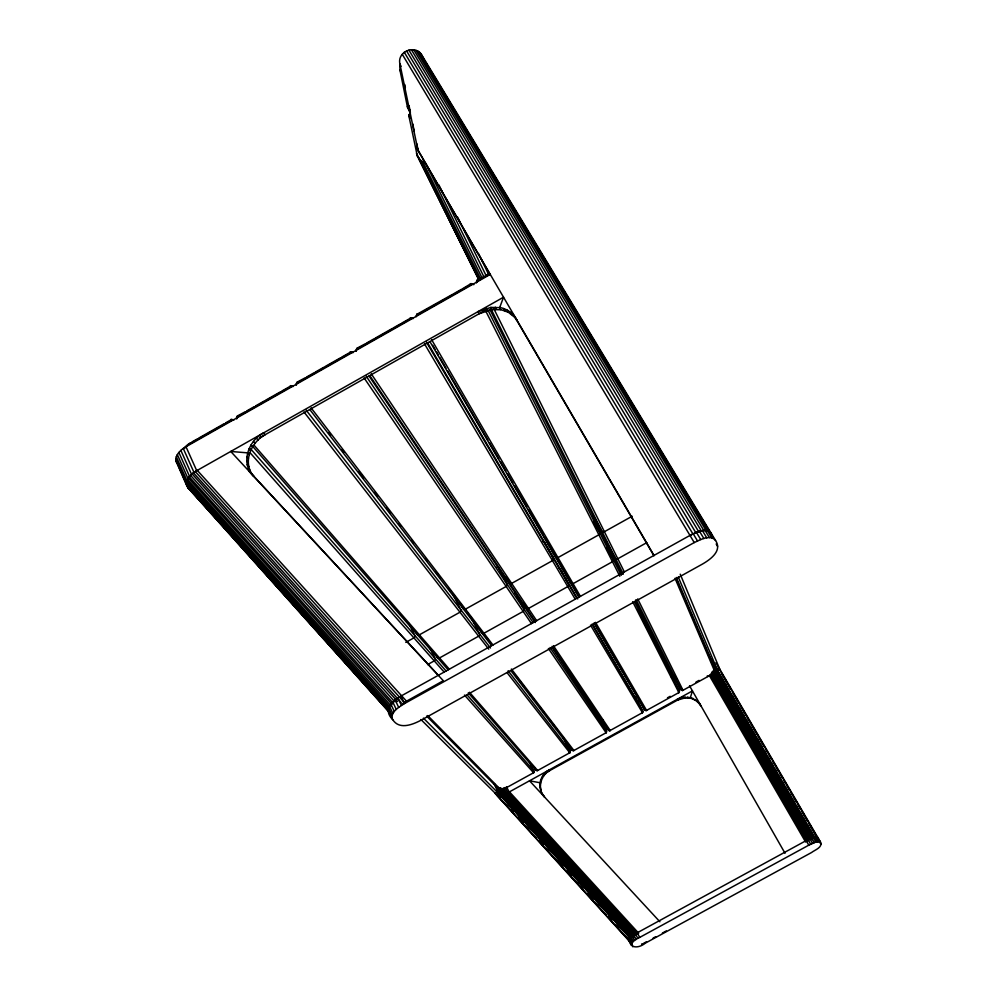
<?xml version="1.0" encoding="UTF-8"?>
<svg xmlns="http://www.w3.org/2000/svg" width="997" height="997" viewBox="0 0 997 997"><rect width="100%" height="100%" fill="white"/><g stroke="black" fill="none" stroke-linecap="round" stroke-linejoin="round"><path stroke-width="1.5" d="M251.618 473.513C243.256 459.804 251.954 441.808 265.115 434.742L263.557 432.897C248.303 440.574 239.99 463.717 253.911 476.479L250.023 471.755M249.225 454.657L247.617 452.862L230.731 451.454L443.316 680.727L406.502 701.178L197.281 470.372C191.574 473.438 183.336 481.065 188.146 487.919L389.964 713.079M478.859 279.933L417.282 155.893L408.807 115.527L410.29 112.611M539.801 784.813C540.087 778.657 543.801 772.912 549.173 769.946L549.721 770.594C540.362 775.367 537.047 789.2 544.536 797.027L541.209 792.241L539.801 784.813L540.362 785.449M630.44 942.177L628.621 940.208L629.169 938.838L637.27 932.768L806.149 840.608L813.278 837.505L817.839 837.53M653.982 555.416L417.98 150.373L399.897 63.895C397.142 52.131 413.655 44.691 421.008 53.788L715.534 540.436C722.601 550.88 710.288 559.541 702.399 564.103L421.195 720.146C412.721 724.582 399.411 730.116 392.768 719.709C382.536 709.602 391.771 701.028 400.931 696.093L689.974 535.414C695.981 532.361 709.316 525.768 712.082 535.738M820.481 842.054L815.92 842.041L808.791 845.169L639.675 937.429C623.586 944.333 635.226 951.425 645.383 943.125L811.558 852.51C814.773 849.943 822.974 847.413 820.481 842.054L715.958 662.631M715.534 540.436C710.213 534.08 700.243 539.863 694.248 542.567L404.52 703.558C399.336 706.973 391.21 711.272 391.946 718.513M208.473 509.891L188.146 487.919L177.616 464.066C172.344 457.486 180.307 449.747 185.99 446.731L490.262 274.424M188.171 487.907C182.925 481.302 191.112 473.7 196.733 470.684L503.535 297.206L499.659 307.649L490.923 307.4L478.012 311.637L479.096 313.756L491.982 309.531L500.693 309.78L499.721 307.462C506.999 308.846 513.904 313.457 516.832 320.411L513.58 315.139M399.971 64.768L399.934 69.952L407.362 106.704L410.216 112.711M563.293 738.042L563.305 737.743A1.471 1.383 -38.8 0 0 562.819 737.219M533.844 771.379L529.482 762.057M599.272 718.289L552.5 648.125M635.463 698.311L592.505 624.159M642.654 711.335L635.662 697.788A1.483 1.396 -29.3 0 0 634.428 697.09M231.267 419.413L230.457 419.662L230.793 420.647A2.468 1.421 -23.5 0 1 233.56 420.298M290.925 385.627L290.202 385.802L290.538 386.811A2.468 1.433 -25.3 0 1 293.255 386.5M350.794 351.729L350.084 351.879L350.495 352.863A2.468 1.446 -27.1 0 1 353.162 352.577M410.851 317.707L410.166 317.856L410.639 318.791A2.468 1.446 -29 0 1 413.269 318.541M463.019 288.445L471.095 283.597M569.823 751.613L570.197 750.903L563.305 737.743M605.802 731.823L606.488 730.888L599.446 717.778A1.483 1.383 -34.1 0 0 597.851 717.13M678.533 691.694L679.269 690.722L634.777 602.213M537.321 770.681L569.935 752.685M573.549 750.691L606.226 732.658M231.566 419.45L230.893 419.899A2.468 2.031 -39.2 0 1 233.585 420.111M402.265 703.82L406.502 701.178M609.852 730.664L642.604 712.593M291.211 385.677L290.526 386.126A2.468 2.031 -36.7 0 1 293.255 386.325M351.069 351.779L350.358 352.24A2.468 2.044 -34.1 0 1 353.125 352.415M411.125 317.769L410.403 318.242A2.468 2.044 -31.5 0 1 413.194 318.392M646.218 710.599L679.019 692.491M471.818 283.771A2.48 2.056 -28.8 0 1 473.787 284.693A2.48 1.446 -30.9 0 0 470.97 284.631L470.422 283.734L471.357 283.659M682.658 690.485L707.783 676.589A8.487 2.904 -29.6 0 0 714.039 669.834A1.496 1.408 -19.6 0 0 714.65 667.89L676.315 577.487M191.873 441.995L197.256 438.954M198.602 438.194L224.151 423.713M225.509 422.952L229.547 420.659M237.211 416.048L245.474 411.636M246.72 410.938L254.223 406.689M255.481 405.978L264.23 401.018M265.489 400.308L280.506 391.809M281.752 391.098L289.267 386.836M296.894 382.25L305.157 377.838M306.415 377.128L313.943 372.866M315.189 372.155L323.975 367.183M325.234 366.472L340.301 357.935M341.56 357.225L349.1 352.95M356.776 348.339L365.039 343.928M366.298 343.217L373.85 338.93M375.109 338.22L392.743 328.237M394.002 327.527L400.308 323.95M401.567 323.24L409.131 318.953M416.833 314.329L452.9 294.165M454.171 293.454L461.748 289.155M478.934 279.434L484.617 276.206M485.763 275.558L489.178 273.627M184.196 448.513A16.401 9.285 -22.5 0 1 190.352 443.54L230.793 420.647M237.884 416.621L237.971 415.886A2.468 2.031 -38.9 0 0 236.725 418.939A2.468 1.421 -23.7 0 1 237.884 416.621L290.538 386.811M297.667 382.773L297.642 382.1A2.468 2.031 -36.4 0 0 296.408 385.141A2.468 1.433 -25.5 0 1 297.667 382.773L350.495 352.863M357.636 348.813L357.499 348.202A2.468 2.044 -33.8 0 0 356.303 351.231A2.468 1.446 -27.4 0 1 357.636 348.813L410.639 318.791M416.297 316.423A2.468 1.446 -29.2 0 1 417.793 314.74L470.97 284.631M476.566 282.699A2.48 1.446 -31.1 0 1 478.174 280.556L489.577 274.088M259.394 437.97L487.147 309.207M405.804 642.392L413.905 637.881A1.894 1.682 -41 0 0 414.789 635.438L408.807 623.312M632.173 516.234L604.394 531.713A1.907 1.707 -26.7 0 1 601.889 531.152L592.916 515.424A1.894 1.695 -26.9 0 1 592.729 514.788M427.526 664.625L434.256 660.886A1.82 1.645 -41.3 0 0 435.103 658.531L429.919 648.062M646.779 542.642L617.804 558.756A1.832 1.658 -26.3 0 1 615.386 558.208L606.675 542.929A1.82 1.645 -26.6 0 1 606.575 541.658M600.63 721.367L603.359 719.859M637.395 701.078L640.111 699.57M674.146 680.777L676.863 679.281M667.504 697.8L670.171 696.317M695.943 682.098L699.034 680.39M629.83 937.554L499.235 794.036L497.117 791.917L494.873 793.163L630.914 942.938M426.616 716.058L497.453 787.755A1.496 1.396 -47.2 0 0 499.372 788.303A8.437 2.879 -26.9 0 0 508.782 786.396L533.719 772.663M423.413 718.127L499.185 794.073L501.329 794.609L509.143 792.029L692.454 690.909L690.373 697.551L682.334 697.414L677.25 699.296L677.636 700.044L685.4 697.8L690.734 698.299L690.41 697.439L697.289 701.09L700.879 705.814L699.071 702.96M545.795 772.762L682.696 697.252M653.11 938.115L655.752 936.669M662.382 933.067L666.345 930.899M645.184 942.414L646.492 941.729M634.067 936.981L503.896 794.123L509.467 791.842L638.691 933.229M689.961 535.414C695.968 532.685 705.951 526.952 711.247 533.37M643.888 943.05L644.623 942.688M682.521 690.497L682.534 689.5L681.113 689.862L673.66 676.801L635.413 600.356M609.715 730.664L610.226 730.514A1.483 1.396 -33.7 0 1 608.22 729.929L552.014 646.405M641.532 944.097L642.467 943.698M506.626 793.201L635.762 934.675M504.382 793.998L633.506 935.585M572.839 749.943L571.929 749.956L511.037 670.881M645.445 709.889L644.685 709.964L594 623.113M674.508 676.838L673.66 676.801A1.483 1.396 -24 0 1 673.71 675.393M533.582 772.787L464.49 695.059M408.907 50.112L698.66 531.65M499.235 794.036L503.846 794.135M569.798 752.81L507.336 673M606.089 732.783L548.4 648.486M642.454 712.718L590.511 625.119M632.684 601.714L678.882 692.628M500.905 795.768L501.965 795.581M477.114 280.182L477.613 279.659L478.174 280.556M608.793 730.016L607.036 727.735M501.429 794.559L631.712 937.604M637.669 696.965L625.082 675.729M407.499 107.103L409.269 108.337M417.033 314.067L417.531 314.205A2.468 2.044 -31.1 0 0 416.185 316.71M500.768 309.606L508.495 312.348L514.589 317.27M477.326 279.933L477.8 280.07A2.48 2.056 -28.5 0 0 476.466 282.575M690.771 698.187L695.57 700.268L699.433 703.695M417.282 155.893L420.535 160.305L425.569 163.159L481.937 277.652M535.838 770.02L468.291 692.878M497.665 795.668L420.908 719.522M194.801 494.487L200.31 499.983M427.713 715.559L499.372 788.303M249.262 471.469L438.256 675.293M659.889 921.751L529.519 780.788L540.673 782.882M508.358 792.428L637.532 933.84M507.236 792.951L636.36 934.413M505.529 793.624L634.615 935.174M502.887 794.36L632.011 936.146M501.94 794.509L631.101 936.382M501.179 794.572L631.4 937.654M500.482 794.534L630.74 937.703M500.083 794.472L630.378 937.691M630.079 937.641L499.746 794.36L494.45 783.816M497.117 791.917L630.141 938.189M498.413 795.805L500.494 798.099M510.9 809.552L512.981 811.845M518.191 817.577L523.388 823.298M539.003 840.483L543.166 845.07M559.828 863.402L562.944 866.829M567.106 871.415L571.281 876.002M580.64 886.308L582.722 888.601M587.931 894.321L593.14 900.054M608.756 917.24L611.871 920.68M616.034 925.253L618.115 927.546M513.48 812.879L497.005 795.27L630.665 942.29M517.642 817.465L522.852 823.198M524.933 825.491L536.386 838.103M539.514 841.543L542.63 844.982M545.758 848.41L562.42 866.754M566.583 871.341L583.245 889.685M587.42 894.259L592.617 899.992M594.698 902.285L606.164 914.897M608.245 917.19L611.36 920.63M615.535 925.216L630.104 941.255M248.303 468.403L249.911 470.173M195.312 471.581L404.321 702.461M247.181 464.752L248.789 466.534M540.362 789.861L540.922 790.496M193.493 472.877L401.218 702.661M192.147 473.999L397.579 701.502M190.639 475.444L394.787 701.788M189.368 476.927L393.242 703.234M188.495 478.149L392.145 704.418M187.635 479.669L391.011 705.851M187.037 481.152L389.104 706.088M246.695 460.888L248.303 462.67M539.888 787.368L540.449 788.004M186.738 482.336L389.603 708.294M186.613 483.757L389.216 709.565M186.738 485.078L388.057 709.565M211.588 513.38L216.785 519.175M218.866 521.493L234.457 538.891M237.585 542.368L254.21 560.925M256.291 563.243L260.454 567.879M263.569 571.356L279.172 588.753M282.288 592.23L286.451 596.867M288.519 599.185L303.076 615.423M307.238 620.059L312.435 625.854M314.516 628.172L329.072 644.411M333.235 649.047L337.397 653.683M339.466 656.014L355.069 673.399M359.232 678.035L363.382 682.683M365.463 685.001L375.857 696.591M377.938 698.909L381.053 702.399M384.181 705.876L389.378 711.671M187.037 486.087L389.204 711.584M187.623 487.234L390.612 713.678M246.845 456.888L248.44 458.682M250.16 452.825L444.238 672.165M249.013 448.887L250.608 450.694M540.81 779.741L541.371 780.377M250.384 448.6L446.07 670.993M467.319 695.133L534.031 771.017A1.483 1.396 -43.8 0 1 533.32 772.849L533.183 772.301M252.191 445.821L448.139 669.847M250.982 445.061L252.565 446.88M541.87 777.348L542.43 777.984M254.173 445.323L449.423 669.286M469.475 692.292L537.632 770.469A1.483 1.396 -43.3 0 1 535.701 769.946L534.579 767.727M253.487 441.472L255.058 443.291M543.265 775.13L543.826 775.766M256.453 438.206L258.036 440.026M544.985 773.124L545.533 773.759M259.843 435.315L261.413 437.16M546.967 771.379L547.515 772.027M303.948 411.948L488.742 649.134M306.116 410.091L490.474 648.013M508.109 670.782L570.197 750.903A1.483 1.396 -39.3 0 1 569.549 752.86L569.374 752.336M328.798 432.611L330.655 435.016M341.959 449.722L343.853 452.177M358.945 471.818L363.656 477.962M374.785 492.443L377.564 496.057M386.811 508.084L390.512 512.894M398.812 523.699L400.644 526.092M411.674 540.436L413.518 542.829M425.47 558.395L427.327 560.8M435.664 571.655L440.3 577.687M448.65 588.542L450.47 590.922M452.302 593.29L457.299 599.808M459.605 602.799L464.166 608.731M467.605 613.217L472.291 619.299M483.52 633.93L490.075 642.454M516.483 676.801L523.836 686.385M528.435 692.367L533.918 699.495M538.405 705.34L543.801 712.357M548.288 718.201L556.737 729.193M309.917 409.692L491.621 645.67M311.101 407.898L493.004 645.059M511.399 669.024L573.936 750.517A1.483 1.396 -38.7 0 1 571.929 749.956L570.77 747.75M707.72 676.564L707.284 675.841M388.419 711.085L389.254 712.282M364.104 377.925L531.488 623.661M366.161 376.143L533.133 622.602M550.008 647.514L606.488 730.888A1.483 1.396 -34.3 0 1 605.852 732.832L605.64 732.321M369.887 375.794L535.202 621.443M369.052 376.006L535.252 622.552M371.283 373.875L536.698 620.77M553.41 645.707L610.176 730.44L609.803 729.63M419.662 52.367L709.478 531.351M709.179 531.202L713.466 538.293M716.17 543.988L717.591 546.331M417.992 51.246L707.97 530.778M707.372 530.653L711.671 537.769M416.036 50.436L706.075 530.516M705.116 530.504L709.415 537.632M413.855 49.962L703.857 530.578M702.499 530.753L706.798 537.882M411.474 49.85L701.365 530.965M699.57 531.389L703.87 538.53M696.442 532.41L700.741 539.551M406.514 50.822L695.806 532.647M693.202 533.756L697.489 540.91M404.246 52.218L692.89 533.906M402.277 54.324L694.248 542.567M595.508 622.352L646.592 710.45M421.008 53.788L423.887 59.621M424.473 343.803L575.281 599.322M426.404 342.083L576.814 598.312M592.019 624.209L642.853 710.824A1.483 1.396 -29.1 0 1 642.23 712.768L641.981 712.269M417.531 314.205L417.793 314.74M427.638 342.881L577.724 598.948M417.269 148.889L490.374 274.985M514.539 316.473L653.957 555.79M817.515 837.144L820.157 841.667M718.226 667.28L792.69 795.145M794.26 797.837L818.549 839.561M819.21 840.683L821.179 844.06M721.467 673.287L730.863 689.426M733.219 693.463L738.69 702.873M740.26 705.564L745.744 714.974M747.314 717.666L749.657 721.703M751.227 724.395L756.711 733.804M758.268 736.496L763.752 745.906M766.107 749.943L767.678 752.635M769.235 755.327L771.591 759.353M773.149 762.044L774.719 764.736M776.289 767.428L778.632 771.466M780.202 774.158L782.558 778.183M784.116 780.875L785.686 783.567M787.256 786.259L789.599 790.297M791.169 792.976L796.653 802.398M798.211 805.09L800.566 809.115M802.136 811.807L807.607 821.229M809.178 823.908L820.531 843.499M815.932 836.932L818.574 841.468M432.748 345.336L435.078 349.361M436.636 352.041L438.194 354.72M439.764 357.4L445.995 368.105M447.553 370.784L487.907 440.101M489.465 442.78L498.849 458.894M500.407 461.574L505.865 470.945M507.423 473.625L512.869 482.984M514.427 485.664L526.802 506.9M528.31 509.504L543.502 535.601M544.275 536.934L578.97 596.518M594.436 623.088L624.309 674.396M430.031 341.784L578.883 597.166M708.294 654.418L817.366 841.667M711.347 660.4L814.686 838.116M711.434 660.899L814.699 838.514M711.335 661.485L813.739 837.654M712.755 664.65L714.65 667.89A9.982 3.415 -29.6 0 1 711.459 673.025M813.278 837.505L815.92 842.041M713.378 666.183L813.353 838.24M714.45 669.61L811.994 837.555M811.645 838.053L814.287 842.615M713.802 670.383L812.032 839.611M712.98 671.18L810.337 839.013M809.876 838.776L812.518 843.337M712.045 672.015L809.302 839.798M431.651 339.74L580.478 596.43M808.031 839.636L810.661 844.197M711.409 673.523L808.143 840.558M710.363 674.458L806.922 841.318M806.149 840.608L808.791 845.169M709.303 675.43L805.638 842.066M689.525 685.786L785.038 853.282M593.701 521.892L599.683 532.386A1.894 1.707 -27.1 0 1 598.861 534.803L557.959 557.597A1.894 1.707 -30.2 0 1 555.479 557.024L547.478 542.505M606.737 547.926L613.255 559.392A1.832 1.658 -26.8 0 1 612.47 561.722L573.063 583.656A1.82 1.658 -30 0 1 570.67 583.095L562.196 567.704M675.592 684.229L679.269 690.722A1.483 1.396 -24.1 0 1 678.658 692.666M638.566 699.009L644.685 709.964A1.483 1.396 -28.5 0 0 646.542 710.375M523.338 602.736L526.092 607.896A1.82 1.658 -33.8 0 0 528.46 608.469L567.767 586.597A1.82 1.658 -30.5 0 0 568.564 584.267L560.102 568.876A1.82 1.645 -30.5 0 0 559.08 568.116M506.389 577.5L509.205 582.821A1.894 1.695 -33.8 0 0 511.66 583.395L552.463 560.663A1.894 1.707 -30.6 0 0 553.298 558.245L544.574 542.393A1.882 1.682 -30.7 0 0 542.817 541.595M637.27 932.768L639.675 937.429M479.594 628.758L481.601 632.659A1.82 1.645 -37.5 0 0 483.944 633.245L523.151 611.423A1.82 1.645 -34.3 0 0 523.973 609.08L515.723 593.589A1.807 1.633 -34.1 0 0 514.726 592.816M635.463 933.815L637.856 938.476M471.469 618.24L479.482 633.83A1.82 1.645 -37.9 0 1 478.647 636.186L439.54 657.945A1.82 1.645 -40.9 0 1 437.222 657.347M633.768 934.887L636.161 939.548M632.248 935.959L634.64 940.62M461.661 605.877L463.044 608.556A1.894 1.695 -37.3 0 0 465.462 609.142L506.152 586.473A1.894 1.695 -34.2 0 0 507.012 584.043L498.537 568.091A1.882 1.682 -34.1 0 0 496.793 567.281M630.951 936.993L633.344 941.654M629.917 937.965L632.297 942.614M452.613 593.713L460.838 609.778A1.894 1.695 -37.7 0 1 459.966 612.208L419.388 634.827A1.894 1.695 -40.7 0 1 416.983 634.217L415.649 631.525M629.169 938.838L631.55 943.498M631.039 943.336L632.808 946.801M628.733 939.598L631.113 944.246M628.621 940.208L631.213 945.293M482.149 309.643L483.233 311.762M679.73 698.162L680.104 698.909M637.582 609.628L647.028 628.359M485.701 310.939L619.822 576.266M487.521 309.282L621.256 575.319M486.486 308.21L487.558 310.341M682.334 697.414L682.721 698.162M489.876 309.481L622.302 574.16M490.923 307.4L491.982 309.531M685.026 697.053L685.4 697.8M491.085 309.02L623.337 574.16M636.098 599.745L681.113 689.862A1.483 1.396 -23.5 0 0 683.007 690.26L637.719 598.923M506.513 786.758L509.143 792.029M505.143 787.468L507.76 792.74M493.602 308.235L624.384 572.016M416.447 153.264L437.16 195.026M440.612 201.98L446.133 213.109M447.516 215.9L479.27 279.92M418.653 158.261L478.734 279.322M503.734 788.091L506.364 793.35M502.351 788.59L504.968 793.861M500.369 787.655L503.647 794.248M499.148 787.904L502.426 794.509M497.403 786.695L501.329 794.609M422.865 161.95L480.679 278.936M420.535 160.305L479.943 280.194M496.481 786.645L500.407 794.572M493.939 783.492L499.185 794.073M416.808 147.294L419.139 152.728M495.347 307.201L496.406 309.344M687.731 697.102L688.104 697.85M438.83 184.819L483.969 276.954M408.77 115.091L410.128 117.895M408.807 115.527L410.166 118.331M457.623 217.147L486.187 275.795M408.795 108.224L410.153 111.028M408.371 108.037L410.403 112.25M407.362 106.704L410.428 113.085M478.498 253.5L488.667 274.524M503.759 308.547L504.794 310.678M692.903 698.299L693.264 699.047M507.461 310.217L508.495 312.348M695.208 699.52L695.57 700.268M510.763 312.435L511.785 314.566M697.289 701.09L697.651 701.838M400.931 696.093L404.52 703.558M397.878 697.937L401.455 705.402M395.124 699.919L398.688 707.384M399.934 69.952L401.268 72.769M392.731 701.963L396.295 709.428M390.787 704.019L394.338 711.484M389.353 706.013L392.893 713.478M388.469 707.895L392.008 715.348M388.157 709.602L392.768 719.709M399.897 63.895L401.068 66.363M185.99 446.731L196.733 470.684M183.261 448.463L193.991 472.428M180.868 450.395L191.561 474.36M178.874 452.451L189.542 476.416M177.341 454.595L187.984 478.548M176.307 456.738L186.938 480.679M175.821 458.819L186.427 482.735M175.883 460.764L187.062 486.411M675.019 578.31L714.039 669.834M676.377 579.132L680.016 587.707M681.225 590.56L683.057 594.848M684.266 597.714L693.974 620.57M695.196 623.424L697.015 627.711M698.224 630.565L707.945 653.421M678.284 577.039L717.528 670.308L719.734 669.087L680.228 574.185M190.352 443.54L190.539 442.755A13.933 7.901 -22.5 0 0 184.308 448.314M404.757 84.533L405.368 87.562M409.057 105.732L410.29 111.789M412.746 123.902L414.291 131.479M416.746 143.593L417.98 149.65M546.755 541.184A1.882 1.682 -30.3 0 1 546.668 539.875M637.37 696.841A1.483 1.396 -28.7 0 1 637.432 695.432M671.417 677.237A1.483 1.396 -24.6 0 1 671.704 677.462M501.055 788.253A9.92 3.39 -26.9 0 1 497.453 787.755M470.609 284.145A2.48 2.056 -28.8 0 1 471.207 283.883"/></g></svg>
